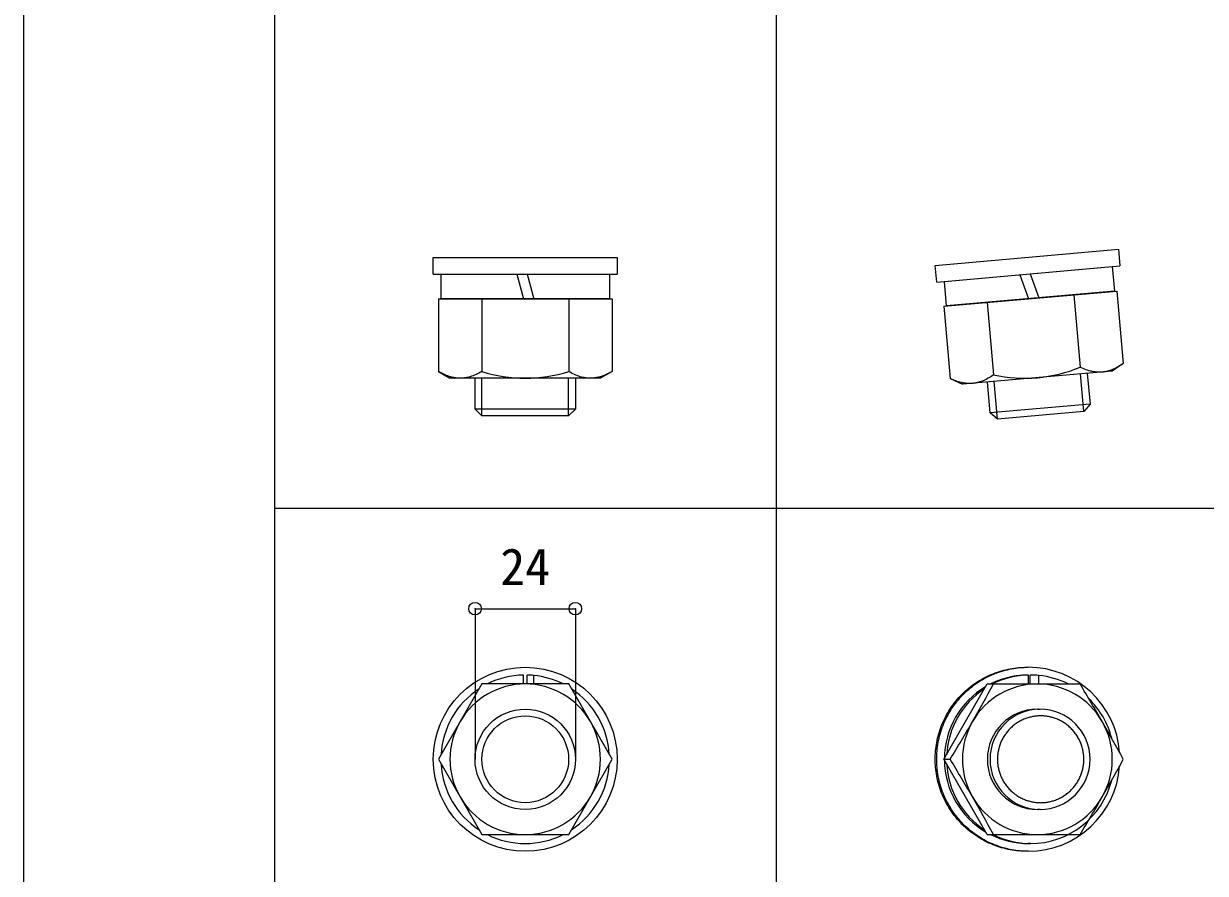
# Model space of a CAD drawing. Units: millimetres, scale not verified. Extents: x -1170 to 1170, y -780 to 835.
# Drawn here: x -1170 to -887.3, y 8.7 to 211.9 of the extents above; entities that cross this region are included whole.
import ezdxf
from ezdxf.enums import TextEntityAlignment as Align

# ---------------------------------------------------------------- set-up
doc = ezdxf.new("R2010")
doc.units = ezdxf.units.MM
doc.header["$LTSCALE"] = 6
doc.header["$PDMODE"] = 32
doc.header["$PDSIZE"] = 3
for name, color, linetype in [('0-0_0', 3, 'Continuous'), ('0-F', 7, 'Continuous'), ('F-0', 4, 'Continuous')]:
    doc.layers.add(name, color=color, linetype=linetype)
doc.styles.add('ＭＳ ゴシック', font='')
doc.styles.get('ＭＳ ゴシック').set_extended_font_data('MS Gothic')

msp = doc.modelspace()

# ---------------------------------------------------------------- linework, layer by layer
at = {"layer": '0-0_0'}
for p, q in [((-1072, 156), (-1028, 156)), ((-1072, 152), (-1072, 156)), ((-1028, 156), (-1028, 152)), ((-951.916, 154.083), (-908.084, 157.917)), ((-908.084, 157.917), (-907.735, 153.933)), ((-951.568, 150.098), (-951.916, 154.083)), ((-951.568, 150.098), (-907.735, 153.933)), ((-949.725, 150.259), (-909.578, 153.771)), ((-909.578, 153.771), (-909.064, 147.894)), ((-1072, 152), (-1028, 152)), ((-1070.15, 146.1), (-1070.15, 152)), ((-1070.15, 152), (-1029.85, 152)), ((-1052.032, 152), (-1050.452, 146.1)), ((-1049.548, 152), (-1047.968, 146.1)), ((-1029.85, 152), (-1029.85, 146.1)), ((-949.21, 144.381), (-949.725, 150.259)), ((-931.676, 151.838), (-929.587, 146.098)), ((-929.201, 152.055), (-927.113, 146.315)), ((-949.842, 144.326), (-908.432, 147.949)), ((-909.064, 147.894), (-949.21, 144.381)), ((-918.785, 147.043), (-917.269, 129.718)), ((-908.432, 147.949), (-906.916, 130.623)), ((-1070.784, 146.1), (-1029.216, 146.1)), ((-1070.784, 146.1), (-1070.784, 128.708)), ((-1029.85, 146.1), (-1070.15, 146.1)), ((-1060.392, 146.1), (-1060.392, 128.708)), ((-1039.608, 146.1), (-1039.608, 128.708)), ((-1029.216, 146.1), (-1029.216, 128.708)), ((-949.842, 144.326), (-948.326, 127)), ((-939.49, 145.232), (-937.974, 127.906)), ((-906.916, 130.623), (-909.55, 128.779)), ((-1070.784, 128.708), (-1068, 127.1)), ((-1029.216, 128.708), (-1032, 127.1)), ((-909.55, 128.779), (-945.413, 125.641)), ((-916.36, 119.149), (-917.145, 128.114)), ((-915.527, 128.256), (-914.884, 120.908)), ((-1032, 127.1), (-1068, 127.1)), ((-1062, 119.724), (-1062, 127.1)), ((-1060.376, 118.1), (-1060.376, 127.1)), ((-1039.624, 118.1), (-1039.624, 127.1)), ((-1038, 127.1), (-1038, 119.724)), ((-948.326, 127), (-945.413, 125.641)), ((-938.793, 118.816), (-939.436, 126.164)), ((-937.033, 117.34), (-937.818, 126.306)), ((-1060.376, 118.1), (-1062, 119.724)), ((-1038, 119.724), (-1062, 119.724)), ((-1038, 119.724), (-1039.624, 118.1)), ((-914.884, 120.908), (-938.793, 118.816)), ((-937.033, 117.34), (-938.793, 118.816)), ((-916.36, 119.149), (-937.033, 117.34)), ((-914.884, 120.908), (-916.36, 119.149)), ((-1039.624, 118.1), (-1060.376, 118.1)), ((-930, 58), (-929.652, 58)), ((-1060.392, 54), (-1070.784, 36)), ((-1039.608, 54), (-1060.392, 54)), ((-1050.452, 54), (-1050.452, 56.146)), ((-1049.548, 54), (-1049.548, 56.146)), ((-1047.968, 54), (-1047.968, 56.048)), ((-1029.216, 36), (-1039.608, 54)), ((-929.588, 54), (-929.588, 56.146)), ((-929.202, 54), (-929.202, 56.146)), ((-927.112, 54), (-927.112, 56.048)), ((-927.482, 48), (-926.838, 48)), ((-1070.784, 36), (-1060.392, 18)), ((-1039.608, 18), (-1029.216, 36)), ((-949.844, 36), (-948.328, 36)), ((-939.49, 18), (-949.844, 36)), ((-926.838, 24), (-927.482, 24)), ((-1060.392, 18), (-1039.608, 18)), ((-939.49, 18), (-917.268, 18)), ((-929.138, 15.85), (-929.652, 15.85)), ((-929.652, 14), (-930, 14))]:
    msp.add_line(p, q, dxfattribs=at)
for points in [[(-906.916, 130.623), (-907.216, 130.416), (-907.52, 130.219), (-907.822, 130.03), (-908.13, 129.851), (-908.438, 129.679), (-908.747, 129.52), (-909.059, 129.368), (-909.372, 129.23), (-909.69, 129.102), (-909.85, 129.042), (-910.009, 128.985), (-910.168, 128.934), (-910.328, 128.883), (-910.488, 128.837), (-910.649, 128.793), (-910.972, 128.717), (-911.133, 128.684), (-911.295, 128.654), (-911.46, 128.628), (-911.622, 128.605), (-911.787, 128.585), (-911.953, 128.569)], [(-1065.588, 127.1), (-1065.754, 127.102), (-1065.92, 127.108), (-1066.084, 127.116), (-1066.25, 127.128), (-1066.414, 127.144), (-1066.578, 127.162), (-1066.906, 127.21), (-1067.07, 127.24), (-1067.234, 127.272), (-1067.398, 127.308), (-1067.56, 127.346), (-1067.724, 127.388), (-1067.888, 127.434), (-1068.216, 127.534), (-1068.54, 127.644), (-1068.864, 127.768), (-1069.186, 127.9), (-1069.508, 128.044), (-1069.83, 128.196), (-1070.148, 128.358), (-1070.468, 128.528), (-1070.784, 128.708)], [(-1060.392, 128.708), (-1060.736, 128.514), (-1061.08, 128.33), (-1061.426, 128.158), (-1061.774, 127.994), (-1062.124, 127.844), (-1062.474, 127.706), (-1062.824, 127.58), (-1063, 127.522), (-1063.176, 127.466), (-1063.478, 127.382), (-1063.778, 127.308), (-1063.928, 127.276), (-1064.078, 127.246), (-1064.228, 127.218), (-1064.38, 127.194), (-1064.53, 127.172), (-1064.68, 127.152), (-1064.832, 127.136), (-1064.982, 127.124), (-1065.134, 127.114), (-1065.284, 127.106), (-1065.436, 127.102), (-1065.588, 127.1)], [(-1034.412, 127.1), (-1034.564, 127.102), (-1034.716, 127.106), (-1034.866, 127.114), (-1035.018, 127.124), (-1035.168, 127.136), (-1035.32, 127.152), (-1035.47, 127.172), (-1035.62, 127.194), (-1035.772, 127.218), (-1035.922, 127.246), (-1036.072, 127.276), (-1036.222, 127.308), (-1036.522, 127.382), (-1036.824, 127.466), (-1037, 127.522), (-1037.176, 127.58), (-1037.526, 127.706), (-1037.876, 127.844), (-1038.226, 127.994), (-1038.574, 128.158), (-1038.92, 128.33), (-1039.264, 128.514), (-1039.608, 128.708)], [(-1029.216, 128.708), (-1029.532, 128.528), (-1029.852, 128.358), (-1030.17, 128.196), (-1030.492, 128.044), (-1030.814, 127.9), (-1031.136, 127.768), (-1031.46, 127.644), (-1031.784, 127.534), (-1032.112, 127.434), (-1032.276, 127.388), (-1032.44, 127.346), (-1032.602, 127.308), (-1032.766, 127.272), (-1032.93, 127.24), (-1033.094, 127.21), (-1033.422, 127.162), (-1033.586, 127.144), (-1033.75, 127.128), (-1033.916, 127.116), (-1034.08, 127.108), (-1034.246, 127.102), (-1034.412, 127.1)], [(-937.974, 127.906), (-938.3, 127.683), (-938.626, 127.47), (-938.956, 127.268), (-939.288, 127.074), (-939.624, 126.894), (-939.961, 126.726), (-940.298, 126.57), (-940.469, 126.497), (-940.639, 126.426), (-940.932, 126.316), (-941.225, 126.216), (-941.372, 126.171), (-941.518, 126.128), (-941.665, 126.087), (-941.815, 126.05), (-941.962, 126.015), (-942.11, 125.982), (-942.26, 125.953), (-942.408, 125.928), (-942.559, 125.905), (-942.708, 125.884), (-942.859, 125.867), (-943.01, 125.851)], [(-911.953, 128.569), (-912.104, 128.557), (-912.256, 128.548), (-912.406, 128.543), (-912.558, 128.54), (-912.709, 128.539), (-912.862, 128.541), (-913.013, 128.548), (-913.164, 128.557), (-913.318, 128.568), (-913.469, 128.582), (-913.622, 128.599), (-913.774, 128.618), (-914.079, 128.666), (-914.387, 128.723), (-914.567, 128.763), (-914.748, 128.806), (-915.107, 128.901), (-915.468, 129.008), (-915.83, 129.127), (-916.191, 129.26), (-916.551, 129.401), (-916.909, 129.554), (-917.269, 129.718)], [(-943.01, 125.851), (-943.175, 125.839), (-943.341, 125.83), (-943.505, 125.824), (-943.672, 125.822), (-943.837, 125.823), (-944.002, 125.827), (-944.332, 125.846), (-944.498, 125.862), (-944.665, 125.879), (-944.831, 125.901), (-944.996, 125.925), (-945.163, 125.952), (-945.33, 125.984), (-945.666, 126.055), (-945.998, 126.136), (-946.332, 126.231), (-946.664, 126.335), (-946.997, 126.45), (-947.331, 126.574), (-947.662, 126.707), (-947.996, 126.849), (-948.326, 127)], [(-950.752, 43.08), (-950.572, 43.59), (-950.378, 44.098), (-950.17, 44.606), (-949.95, 45.108), (-949.716, 45.608), (-949.468, 46.106), (-949.208, 46.596), (-948.932, 47.084), (-948.644, 47.564), (-948.344, 48.04), (-948.03, 48.508), (-947.704, 48.968), (-947.366, 49.422), (-947.016, 49.868), (-946.652, 50.304), (-946.278, 50.732), (-945.894, 51.15), (-945.498, 51.558), (-945.092, 51.954), (-944.674, 52.342), (-944.25, 52.716), (-943.814, 53.08), (-943.37, 53.432), (-942.92, 53.772), (-942.46, 54.1), (-941.994, 54.414), (-941.52, 54.716), (-941.04, 55.006), (-940.556, 55.28), (-940.066, 55.542), (-939.572, 55.792), (-939.074, 56.026), (-938.572, 56.248), (-938.068, 56.456), (-937.56, 56.65), (-937.052, 56.83), (-936.542, 56.998), (-936.03, 57.152), (-935.52, 57.292)], [(-950.402, 43.08), (-950.222, 43.59), (-950.03, 44.098), (-949.822, 44.606), (-949.602, 45.108), (-949.368, 45.608), (-949.12, 46.106), (-948.858, 46.596), (-948.584, 47.084), (-948.296, 47.564), (-947.996, 48.04), (-947.682, 48.508), (-947.356, 48.968), (-947.018, 49.422), (-946.666, 49.868), (-946.304, 50.304), (-945.93, 50.732), (-945.544, 51.15), (-945.148, 51.558), (-944.742, 51.954), (-944.326, 52.342), (-943.9, 52.716), (-943.466, 53.08), (-943.022, 53.432), (-942.57, 53.772), (-942.112, 54.1), (-941.644, 54.414), (-941.172, 54.716), (-940.692, 55.006), (-940.208, 55.28), (-939.718, 55.542), (-939.224, 55.792), (-938.726, 56.026), (-938.224, 56.248), (-937.72, 56.456), (-937.212, 56.65), (-936.704, 56.83), (-936.194, 56.998), (-935.682, 57.152), (-935.17, 57.292)], [(-935.52, 57.292), (-935.008, 57.418), (-934.498, 57.532), (-933.988, 57.634), (-933.48, 57.722), (-932.974, 57.798), (-932.47, 57.86), (-931.97, 57.912), (-931.472, 57.952), (-930.978, 57.978), (-930.486, 57.996), (-930, 58)], [(-935.17, 57.292), (-934.66, 57.418), (-934.15, 57.532), (-933.64, 57.634), (-933.132, 57.722), (-932.626, 57.798), (-932.122, 57.86), (-931.622, 57.912), (-931.124, 57.952), (-930.628, 57.978), (-930.138, 57.996), (-929.652, 58)], [(-949.844, 36), (-939.49, 54), (-917.268, 54)], [(-930.022, 45.824), (-930.262, 45.74), (-930.502, 45.648), (-930.74, 45.55), (-930.976, 45.446), (-931.212, 45.334), (-931.444, 45.218), (-931.676, 45.094), (-931.904, 44.964), (-932.13, 44.828), (-932.354, 44.686), (-932.574, 44.536), (-932.79, 44.382), (-933.004, 44.222), (-933.212, 44.056), (-933.418, 43.884), (-933.618, 43.708), (-933.814, 43.526), (-934.006, 43.338), (-934.192, 43.146), (-934.374, 42.948), (-934.552, 42.746), (-934.722, 42.54), (-934.888, 42.33), (-935.048, 42.116), (-935.2, 41.9), (-935.348, 41.678), (-935.49, 41.454), (-935.626, 41.228), (-935.756, 40.998), (-935.878, 40.766), (-935.996, 40.532), (-936.106, 40.296), (-936.21, 40.058), (-936.308, 39.82), (-936.4, 39.58), (-936.484, 39.34), (-936.562, 39.098), (-936.634, 38.856), (-936.7, 38.614)], [(-920.82, 44.536), (-921.04, 44.686), (-921.264, 44.828), (-921.49, 44.964), (-921.718, 45.094), (-921.95, 45.218), (-922.182, 45.334), (-922.418, 45.446), (-922.654, 45.55), (-922.892, 45.648), (-923.132, 45.74), (-923.372, 45.824), (-923.612, 45.904), (-923.854, 45.976), (-924.094, 46.042), (-924.336, 46.102), (-924.576, 46.156), (-924.816, 46.204), (-925.056, 46.246), (-925.294, 46.28), (-925.532, 46.31), (-925.768, 46.334), (-926.004, 46.354), (-926.236, 46.366), (-926.468, 46.374), (-926.698, 46.376), (-926.926, 46.374), (-927.158, 46.366), (-927.392, 46.354), (-927.626, 46.334), (-927.862, 46.31), (-928.1, 46.28), (-928.338, 46.246), (-928.578, 46.204), (-928.818, 46.156), (-929.06, 46.102), (-929.3, 46.042), (-929.542, 45.976), (-929.782, 45.904), (-930.022, 45.824)], [(-948.03, 23.494), (-948.344, 23.962), (-948.644, 24.436), (-948.932, 24.918), (-949.208, 25.404), (-949.468, 25.896), (-949.716, 26.392), (-949.95, 26.892), (-950.17, 27.396), (-950.378, 27.902), (-950.572, 28.412), (-950.752, 28.922), (-950.918, 29.434), (-951.07, 29.948), (-951.21, 30.46), (-951.336, 30.974), (-951.45, 31.486), (-951.55, 31.998), (-951.638, 32.508), (-951.714, 33.016), (-951.778, 33.52), (-951.828, 34.024), (-951.868, 34.524), (-951.894, 35.02), (-951.912, 35.512), (-951.916, 36), (-951.912, 36.488), (-951.894, 36.982), (-951.868, 37.478), (-951.828, 37.978), (-951.778, 38.48), (-951.714, 38.986), (-951.638, 39.494), (-951.55, 40.004), (-951.45, 40.516), (-951.336, 41.028), (-951.21, 41.54), (-951.07, 42.054), (-950.918, 42.568), (-950.752, 43.08)], [(-947.682, 23.494), (-947.996, 23.962), (-948.296, 24.436), (-948.584, 24.918), (-948.858, 25.404), (-949.12, 25.896), (-949.368, 26.392), (-949.602, 26.892), (-949.822, 27.396), (-950.03, 27.902), (-950.222, 28.412), (-950.402, 28.922), (-950.57, 29.434), (-950.722, 29.948), (-950.862, 30.46), (-950.988, 30.974), (-951.102, 31.486), (-951.202, 31.998), (-951.29, 32.508), (-951.366, 33.016), (-951.428, 33.52), (-951.48, 34.024), (-951.518, 34.524), (-951.546, 35.02), (-951.562, 35.512), (-951.568, 36), (-951.562, 36.488), (-951.546, 36.982), (-951.518, 37.478), (-951.48, 37.978), (-951.428, 38.48), (-951.366, 38.986), (-951.29, 39.494), (-951.202, 40.004), (-951.102, 40.516), (-950.988, 41.028), (-950.862, 41.54), (-950.722, 42.054), (-950.57, 42.568), (-950.402, 43.08)], [(-916.36, 36), (-916.364, 36.23), (-916.37, 36.464), (-916.384, 36.698), (-916.402, 36.934), (-916.426, 37.17), (-916.456, 37.408), (-916.492, 37.648), (-916.534, 37.888), (-916.58, 38.13), (-916.634, 38.372), (-916.694, 38.614), (-916.76, 38.856), (-916.832, 39.098), (-916.91, 39.34), (-916.996, 39.58), (-917.086, 39.82), (-917.184, 40.058), (-917.288, 40.296), (-917.398, 40.532), (-917.516, 40.766), (-917.638, 40.998), (-917.768, 41.228), (-917.904, 41.454), (-918.046, 41.678), (-918.194, 41.9), (-918.348, 42.116), (-918.508, 42.33), (-918.672, 42.54), (-918.844, 42.746), (-919.02, 42.948), (-919.202, 43.146), (-919.388, 43.338), (-919.58, 43.526), (-919.776, 43.708), (-919.978, 43.884), (-920.182, 44.056), (-920.392, 44.222), (-920.604, 44.382), (-920.82, 44.536)], [(-936.7, 38.614), (-936.76, 38.372), (-936.814, 38.13), (-936.862, 37.888), (-936.902, 37.648), (-936.938, 37.408), (-936.968, 37.17), (-936.992, 36.934), (-937.01, 36.698), (-937.024, 36.464), (-937.032, 36.23), (-937.034, 36), (-937.032, 35.77), (-937.024, 35.538), (-937.01, 35.304), (-936.992, 35.068), (-936.968, 34.832), (-936.938, 34.592), (-936.902, 34.354), (-936.862, 34.112), (-936.814, 33.872), (-936.76, 33.63), (-936.7, 33.388), (-936.634, 33.146), (-936.562, 32.904), (-936.484, 32.662), (-936.4, 32.422), (-936.308, 32.182), (-936.21, 31.942), (-936.106, 31.704), (-935.996, 31.47), (-935.878, 31.236), (-935.756, 31.004), (-935.626, 30.774), (-935.49, 30.546), (-935.348, 30.322), (-935.2, 30.102), (-935.048, 29.884), (-934.888, 29.67), (-934.722, 29.46)], [(-917.768, 30.774), (-917.638, 31.004), (-917.516, 31.236), (-917.398, 31.47), (-917.288, 31.704), (-917.184, 31.942), (-917.086, 32.182), (-916.996, 32.422), (-916.91, 32.662), (-916.832, 32.904), (-916.76, 33.146), (-916.694, 33.388), (-916.634, 33.63), (-916.58, 33.872), (-916.534, 34.112), (-916.492, 34.354), (-916.456, 34.592), (-916.426, 34.832), (-916.402, 35.068), (-916.384, 35.304), (-916.37, 35.538), (-916.364, 35.77), (-916.36, 36)], [(-934.722, 29.46), (-934.552, 29.254), (-934.374, 29.054), (-934.192, 28.856), (-934.006, 28.664), (-933.814, 28.476), (-933.618, 28.294), (-933.418, 28.116), (-933.212, 27.946), (-933.004, 27.78), (-932.79, 27.618), (-932.574, 27.464), (-932.354, 27.316), (-932.13, 27.174), (-931.904, 27.038), (-931.676, 26.908), (-931.444, 26.784), (-931.212, 26.666), (-930.976, 26.556), (-930.74, 26.452), (-930.502, 26.354), (-930.262, 26.262), (-930.022, 26.176), (-929.782, 26.098), (-929.542, 26.026), (-929.3, 25.96), (-929.06, 25.9), (-928.818, 25.846), (-928.578, 25.798), (-928.338, 25.756), (-928.1, 25.72), (-927.862, 25.69), (-927.626, 25.666), (-927.392, 25.648), (-927.158, 25.634), (-926.926, 25.628), (-926.698, 25.624), (-926.468, 25.628), (-926.236, 25.634), (-926.004, 25.648)], [(-926.004, 25.648), (-925.768, 25.666), (-925.532, 25.69), (-925.294, 25.72), (-925.056, 25.756), (-924.816, 25.798), (-924.576, 25.846), (-924.336, 25.9), (-924.094, 25.96), (-923.854, 26.026), (-923.612, 26.098), (-923.372, 26.176), (-923.132, 26.262), (-922.892, 26.354), (-922.654, 26.452), (-922.418, 26.556), (-922.182, 26.666), (-921.95, 26.784), (-921.718, 26.908), (-921.49, 27.038), (-921.264, 27.174), (-921.04, 27.316), (-920.82, 27.464), (-920.604, 27.618), (-920.392, 27.78), (-920.182, 27.946), (-919.978, 28.116), (-919.776, 28.294), (-919.58, 28.476), (-919.388, 28.664), (-919.202, 28.856), (-919.02, 29.054), (-918.844, 29.254), (-918.672, 29.46), (-918.508, 29.67), (-918.348, 29.884), (-918.194, 30.102), (-918.046, 30.322), (-917.904, 30.546), (-917.768, 30.774)], [(-930, 14), (-930.486, 14.006), (-930.978, 14.022), (-931.472, 14.05), (-931.97, 14.09), (-932.47, 14.14), (-932.974, 14.204), (-933.48, 14.28), (-933.988, 14.368), (-934.498, 14.468), (-935.008, 14.582), (-935.52, 14.71), (-936.03, 14.85), (-936.542, 15.004), (-937.052, 15.17), (-937.56, 15.352), (-938.068, 15.546), (-938.572, 15.754), (-939.074, 15.974), (-939.572, 16.21), (-940.066, 16.458), (-940.556, 16.72), (-941.04, 16.996), (-941.52, 17.284), (-941.994, 17.586), (-942.46, 17.902), (-942.92, 18.228), (-943.37, 18.568), (-943.814, 18.92), (-944.25, 19.284), (-944.674, 19.66), (-945.092, 20.046), (-945.498, 20.444), (-945.894, 20.852), (-946.278, 21.27), (-946.652, 21.698), (-947.016, 22.134), (-947.366, 22.58), (-947.704, 23.032), (-948.03, 23.494)], [(-929.652, 14), (-930.138, 14.006), (-930.628, 14.022), (-931.124, 14.05), (-931.622, 14.09), (-932.122, 14.14), (-932.626, 14.204), (-933.132, 14.28), (-933.64, 14.368), (-934.15, 14.468), (-934.66, 14.582), (-935.17, 14.71), (-935.682, 14.85), (-936.194, 15.004), (-936.704, 15.17), (-937.212, 15.352), (-937.72, 15.546), (-938.224, 15.754), (-938.726, 15.974), (-939.224, 16.21), (-939.718, 16.458), (-940.208, 16.72), (-940.692, 16.996), (-941.172, 17.284), (-941.644, 17.586), (-942.112, 17.902), (-942.57, 18.228), (-943.022, 18.568), (-943.466, 18.92), (-943.9, 19.284), (-944.326, 19.66), (-944.742, 20.046), (-945.148, 20.444), (-945.544, 20.852), (-945.93, 21.27), (-946.304, 21.698), (-946.666, 22.134), (-947.018, 22.58), (-947.356, 23.032), (-947.682, 23.494)]]:
    msp.add_lwpolyline(points, dxfattribs=at)
for radius in [22, 12, 10.376]:
    msp.add_circle((-1050, 36), radius, dxfattribs=at)
for centre, radius, start, end in [((-1049.586, 164.166), 37.068, 253.051, 269.361), ((-1050.414, 164.166), 37.068, 270.639, 286.949), ((-930.299, 164.171), 37.068, 258.051, 274.361), ((-931.124, 164.099), 37.068, 275.639, 291.949), ((-929.69, 36.05), 21.95, 4.052, 89.903), ((-1050, 36), 18, 90, 150), ((-1050, 36), 20.15, 91.285, 116.708), ((-1050, 36), 18, 30, 90), ((-1050, 36), 20.15, 84.21, 88.715), ((-1050, 36), 20.15, 63.291, 84.21), ((-927.47, 36.082), 17.92, 90.04, 150.149), ((-1342.75, 274.598), 460.984, 330.128, 331.41), ((-929.648, 36.136), 20.016, 95.815, 116.8), ((-929.136, 36.138), 20.012, 91.294, 116.802), ((-928.994, 21.054), 35.096, 90.971, 94.386), ((-929.796, 21.054), 35.096, 85.614, 89.029), ((-927.494, 36.082), 17.92, 29.851, 89.96), ((-929.14, 36.136), 20.016, 63.199, 84.185), ((-1327.896, -194.636), 480.038, 29.947, 31.195), ((-1050, 36), 20.15, 123.291, 176.708), ((-1050, 36), 20.15, 3.291, 56.709), ((-929.56, 36.014), 20.166, 120.738, 179.451), ((-929.044, 36.016), 20.166, 123.436, 176.753), ((-929.234, 36.018), 20.168, 14.407, 45.629), ((-927.436, 36), 12, 90.218, 269.782), ((-926.794, 36), 12, 90.218, 269.782), ((-927.482, 36.092), 11.908, 88.451, 88.55), ((-926.862, 36.024), 11.978, 359.891, 89.891), ((-1050, 36), 18, 150, 180), ((-1050, 36), 18, 330.002, 30), ((-1358.854, 284.578), 479.92, 328.805, 330.053), ((-927.36, 36.002), 18.054, 150.104, 180.006), ((-1311.608, -184.55), 460.888, 28.59, 29.872), ((-927.61, 36), 18.06, 330.109, 29.891), ((-1050, 36), 20.15, 183.291, 236.709), ((-1050, 36), 18, 180, 210), ((-1050, 36), 20.15, 303.291, 356.71), ((-929.56, 35.988), 20.166, 180.549, 239.262), ((-929.044, 35.986), 20.166, 183.247, 236.564), ((-1358.854, -212.576), 479.92, 29.947, 31.195), ((-927.36, 35.998), 18.052, 179.994, 209.896), ((-929.69, 35.952), 21.95, 270.097, 355.948), ((-926.862, 35.978), 11.978, 270.109, 0.109), ((-1311.608, 256.55), 460.888, 330.128, 331.41), ((-929.162, 35.936), 20.086, 270.071, 345.669), ((-1050, 36), 18, 210, 270), ((-1050, 36), 18, 270, 330), ((-1342.75, -202.596), 460.984, 28.59, 29.872), ((-927.47, 35.92), 17.92, 209.851, 269.96), ((-927.494, 35.92), 17.92, 270.04, 330.149), ((-1327.896, 266.638), 480.038, 328.805, 330.053), ((-927.482, 35.91), 11.908, 271.474, 271.547), ((-1050, 36), 20.15, 243.291, 296.71), ((-929.65, 35.862), 20.01, 243.196, 269.996), ((-929.136, 35.862), 20.01, 243.197, 269.996), ((-929.652, 35.848), 19.996, 270, 270.737)]:
    msp.add_arc(centre, radius, start, end, dxfattribs=at)
at = {"layer": '0-F'}
for p, q in [((-1062, 72), (-1038, 72)), ((-1062, 72), (-1062, 36)), ((-1038, 72), (-1038, 36))]:
    msp.add_line(p, q, dxfattribs=at)
for p in [(-1062, 72), (-1038, 72)]:
    msp.add_point(p, dxfattribs=at)
at = {"layer": 'F-0', "color": 6}
for p, q in [((-1170, 780), (-1170, -780)), ((-1110, 780), (-1110, -780))]:
    msp.add_line(p, q, dxfattribs=at)
at = {"layer": 'F-0'}
for p, q in [((-990, 780), (-990, -780)), ((-1110, 96), (1170, 96))]:
    msp.add_line(p, q, dxfattribs=at)

# ---------------------------------------------------------------- texts
at = {"layer": '0-F', "style": 'ＭＳ ゴシック'}
msp.add_text('24', height=8.798, dxfattribs=at).set_placement((-1056, 75), align=Align.BOTTOM_LEFT)

doc.saveas('drawing.dxf')
